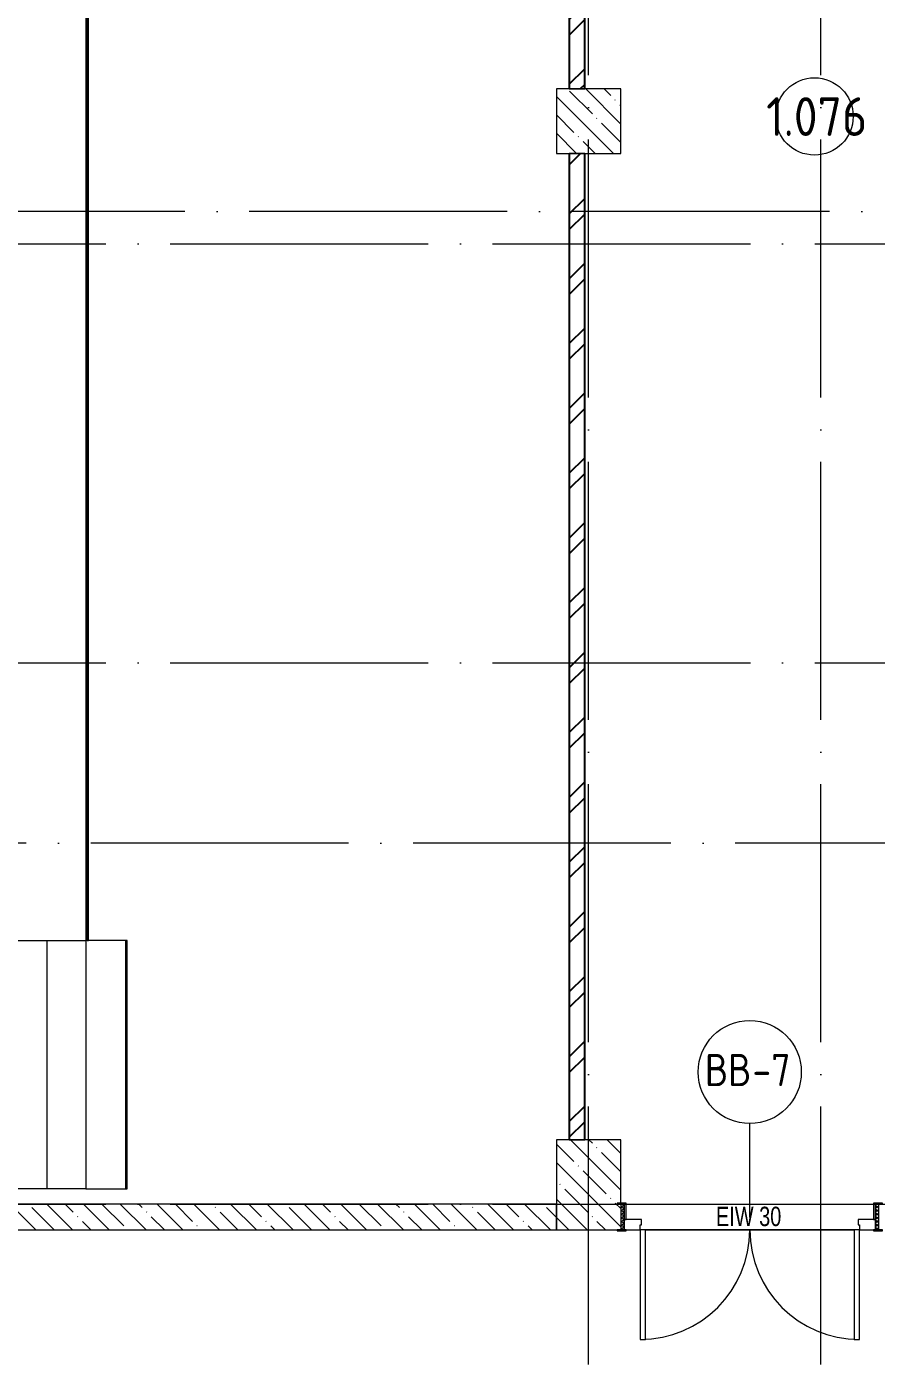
# Model space of a CAD drawing. Header units: millimetres. Extents: x -68946 to 690821, y -552984 to 293768.
# Drawn here: x 138630 to 145218, y 27023 to 37456 of the extents above; entities that cross this region are included whole.
import ezdxf

# ---------------------------------------------------------------- set-up
doc = ezdxf.new("R2010")
doc.units = ezdxf.units.MM
doc.linetypes.add('ADSK_Линия сетки', pattern=[2500, 2000, -250, 0, -250])
for name, color, linetype, lineweight in [('0) блоки', 250, 'Continuous', 25), ('A-AREA-____-IDEN', 250, 'Continuous', 9), ('A-DOOR-____-IDEN', 250, 'Continuous', 9), ('A-DOOR-____-MCUT', 250, 'Continuous', 5), ('A-DOOR-____-OTLN', 250, 'Continuous', 5), ('A-DOOR-FRAM-MCUT', 250, 'Continuous', 5), ('A-DOOR-FRAM-OTLN', 250, 'Continuous', 5), ('A-FLOR-____-OTLN', 250, 'Continuous', 9), ('A-ROOF-____-MCUT', 250, 'Continuous', 9), ('A-ROOF-____-OTLN', 250, 'Continuous', 5), ('A-ROOF-FNSH-MCUT', 250, 'Continuous', 9), ('A-WALL-____-MCUT', 250, 'Continuous', 13), ('A-WALL-____-PATT', 250, 'Continuous', 13), ('I-WALL-____-OTLN', 250, 'Continuous', 9), ('S-COLS-____-MCUT', 250, 'Continuous', 25), ('S-COLS-____-OTLN', 250, 'Continuous', 9), ('S-GRID-____-OTLN', 250, 'Continuous', 9)]:
    doc.layers.add(name, color=color, linetype=linetype, lineweight=lineweight)
doc.styles.add('Arial Narrow', font='ARIALN.TTF', dxfattribs={"width": 0.9, "height": 150})
doc.styles.add('GOST Common_1', font='', dxfattribs={"width": 0.9, "height": 250})
doc.styles.add('ISOCPEUR_1', font='isocpeur.ttf', dxfattribs={"width": 0.9, "height": 250})
doc.styles.get('GOST Common_1').set_extended_font_data('GOST Common')
pattern_1 = [(135, (12287.91, -0.0006), (-142.5612, -142.5612), []), (135, (12430.48, -0.0006), (-142.5612, -142.5612), [252.016, -50.403, 3.353, -47.05])]

# ---------------------------------------------------------------- blocks, each defined once
blk = doc.blocks.new('Дверь_СКБ_2Ст_Внутренняя1 - Н_ВВ-7_2000x2600h_Фрамуга сверху-V35-АР1_Маркировочный план 1 этажа С2и3')
at = {"layer": 'A-DOOR-____-OTLN'}
h = blk.add_hatch(dxfattribs=at)
h.set_pattern_fill('FP_17', color=256, style=0, pattern_type=2)
h.set_pattern_definition([(135, (1301.41, 164.685), (-14.1421, -14.1421), []), (225, (1301.41, 164.685), (14.1421, -14.1421), [])])
h.paths.add_polyline_path([(987, 100), (987, -100), (1012, -100), (1012, 100)])
at = {"layer": 'A-DOOR-FRAM-OTLN'}
h = blk.add_hatch(dxfattribs=at)
h.set_pattern_fill('FP_18', color=256, style=0, pattern_type=2)
h.set_pattern_definition([(45, (-821.384, 164.685), (-14.1421, 14.1421), []), (135, (-821.384, 164.685), (-14.1421, -14.1421), [])])
h.paths.add_polyline_path([(-988, 100), (-988, -100), (-963, -100), (-963, 100)])
at = {"layer": 'A-DOOR-____-MCUT'}
for p, q in [((-838, 950), (-838, 100)), ((-798, 950), (-838, 950)), ((-798, 100), (-798, 950)), ((862, 950), (822, 950)), ((822, 950), (822, 100)), ((862, 100), (862, 950)), ((-838, 100), (-798, 100)), ((822, 100), (862, 100))]:
    blk.add_line(p, q, dxfattribs=at)
at = {"layer": 'A-DOOR-____-OTLN'}
for centre, start, end in [((-838, 100), 0, 90), ((862, 100), 90, 180)]:
    blk.add_arc(centre, 850, start, end, dxfattribs=at)
at = {"layer": 'A-DOOR-FRAM-MCUT'}
for p, q in [((-948, 108), (-1018, 108)), ((-1018, 108), (-1018, 100)), ((-948, 100), (-948, 108)), ((1042, 108), (972, 108)), ((972, 108), (972, 100)), ((1042, 100), (1042, 108)), ((-1018, 100), (-948, 100)), ((-963, 100), (-988, 100)), ((-988, 100), (-988, -100)), ((-838, 100), (-963, 100)), ((-963, 100), (-963, 20)), ((-963, -100), (-963, 100)), ((-948, 100), (-963, 100)), ((-963, 100), (-963, 99)), ((-963, 99), (-948, 99)), ((-963, 20), (-828, 20)), ((-948, 20), (-963, 20)), ((-963, 20), (-963, -100)), ((-948, 99), (-948, 100)), ((-948, -100), (-948, 20)), ((-838, 60), (-838, 100)), ((-828, 60), (-838, 60)), ((-828, 20), (-828, 60)), ((862, 60), (852, 60)), ((852, 60), (852, 20)), ((852, 20), (987, 20)), ((862, 100), (862, 60)), ((987, 100), (862, 100)), ((987, 100), (972, 100)), ((972, 100), (972, 99)), ((972, 100), (1042, 100)), ((972, 99), (987, 99)), ((987, 20), (972, 20)), ((972, 20), (972, -100)), ((987, 20), (987, 100)), ((1012, 100), (987, 100)), ((987, 100), (987, -100)), ((987, 99), (987, 100)), ((987, -100), (987, 20)), ((1012, -100), (1012, 100)), ((-948, -100), (-1018, -100)), ((-1018, -100), (-1018, -108)), ((-988, -100), (-963, -100)), ((-963, -100), (-948, -100)), ((-948, -108), (-948, -100)), ((972, -100), (987, -100)), ((1042, -100), (972, -100)), ((972, -100), (972, -108)), ((987, -100), (1012, -100)), ((1042, -108), (1042, -100)), ((-1018, -108), (-948, -108)), ((972, -108), (1042, -108))]:
    blk.add_line(p, q, dxfattribs=at)
blk = doc.blocks.new('AAR_СКБ_Марка_Помещения_мал - Номер-28977439-АР1_Маркировочный план 1 этажа С2и3')
at = {"layer": 'A-AREA-____-IDEN'}
blk.add_circle((-0.03, 0), 3, dxfattribs=at)
blk = doc.blocks.new('ADSK_Марка_Дверь - Типоразмер_ADSK_Марка-30565456-АР1_Маркировочный план 1 этажа С2и3')
at = {"layer": 'A-DOOR-____-IDEN'}
blk.add_circle((0, 0), 4, dxfattribs=at)

msp = doc.modelspace()

# ---------------------------------------------------------------- hatches: boundary and pattern name
at = {"layer": '0) блоки'}
h = msp.add_hatch(dxfattribs=at)
h.set_pattern_fill('FP_4', color=256, style=0, pattern_type=2)
h.set_pattern_definition([(45, (12287.9, -0.0006), (-251.4472, 251.4472), []), (45, (12287.9, 381), (-251.4472, 251.4472), [])])
h.paths.add_polyline_path([(142957.8919, 28825), (142957.8919, 36475), (142837.8919, 36475), (142837.8919, 28825)])
h.paths.add_polyline_path([(142837.8919, 36975), (142957.8919, 36975), (142957.8919, 44625), (142837.8919, 44625), (142837.8919, 37123.457)])
at = {"layer": 'A-WALL-____-PATT', "lineweight": 15, "true_color": 0x000000}
h = msp.add_hatch(dxfattribs=at)
h.set_pattern_fill('FP_1', color=18, style=0, pattern_type=2)
h.set_pattern_definition(pattern_1)
h.paths.add_polyline_path([(137357.9138, 28125.001), (142737.8919, 28125.001), (142737.8919, 28325), (137237.9138, 28325.001), (137237.9138, 28125.0014)])
at = {"layer": 'S-COLS-____-OTLN', "lineweight": 5, "true_color": 0x000000}
h = msp.add_hatch(dxfattribs=at)
h.set_pattern_fill('FP_1', color=18, style=0, pattern_type=2)
h.set_pattern_definition(pattern_1)
h.paths.add_polyline_path([(142957.8919, 36475), (143237.8919, 36475), (143237.8919, 36975), (142737.8919, 36975), (142737.8919, 36475), (142939.5913, 36475)])
h = msp.add_hatch(dxfattribs=at)
h.set_pattern_fill('FP_1', color=18, style=0, pattern_type=2)
h.set_pattern_definition(pattern_1)
h.paths.add_polyline_path([(143112.8884, 28125), (143237.8915, 28125.001), (143237.8919, 28325), (143207.9138, 28325), (143207.9138, 28333.0004), (143237.8919, 28333.0004), (143237.8919, 28825), (142737.8919, 28825), (142737.8919, 28125.001), (142957.8919, 28125.001)])

# ---------------------------------------------------------------- linework, layer by layer
at = {"layer": '0) блоки'}
for p, q in [((142837.8919, 44625), (142837.8919, 36975)), ((142957.8919, 36975), (142957.8919, 44625)), ((142837.8919, 36475), (142837.8919, 28825)), ((142957.8919, 28825), (142957.8919, 36475))]:
    msp.add_line(p, q, dxfattribs=at)
at = {"layer": 'A-DOOR-____-IDEN', "color": 18, "true_color": 0x000000}
msp.add_line((144237.9138, 28225.0004), (144237.9138, 28949.9994), dxfattribs=at)
at = {"layer": 'A-FLOR-____-OTLN', "color": 18, "lineweight": 5, "true_color": 0x000000}
for p, q in [((143427.9138, 28125.0004), (145047.9138, 28125.0004)), ((145047.9138, 28125), (143427.9138, 28125))]:
    msp.add_line(p, q, dxfattribs=at)
at = {"layer": 'A-ROOF-____-MCUT', "color": 18, "lineweight": 13, "true_color": 0x000000}
for p, q in [((139098.9144, 30370.001), (139098.9144, 43080)), ((139107.9144, 30370.001), (139107.9144, 43080)), ((139098.9144, 30370.001), (139107.9144, 30370.001)), ((139407.9138, 30370.001), (139398.9138, 30370.001)), ((139398.9138, 28443.032), (139398.9138, 30370.001)), ((139407.9138, 28443.032), (139407.9138, 30370.001)), ((139398.9138, 28443.032), (139407.9138, 28443.032))]:
    msp.add_line(p, q, dxfattribs=at)
at = {"layer": 'A-ROOF-____-OTLN', "color": 18, "true_color": 0x000000}
for p, q in [((138187.9144, 30370.001), (139087.9138, 30370.001)), ((138787.9138, 28443.032), (138787.9138, 30370.001)), ((139087.9138, 28443.032), (137247.9138, 28443.032))]:
    msp.add_line(p, q, dxfattribs=at)
at = {"layer": 'A-ROOF-FNSH-MCUT', "color": 18, "lineweight": 5, "true_color": 0x000000}
for p, q in [((139087.9144, 43080), (139087.9144, 30370.001)), ((139398.9138, 30370.001), (139087.9138, 30370.001)), ((139087.9138, 30370.001), (139087.9138, 28443.032)), ((139087.9138, 28443.032), (139398.9138, 28443.032))]:
    msp.add_line(p, q, dxfattribs=at)
at = {"layer": 'A-WALL-____-MCUT', "color": 18, "lineweight": 15, "true_color": 0x000000}
for p, q in [((142837.8919, 36975), (142957.8919, 36975)), ((142957.8919, 36475), (142837.8919, 36475)), ((142837.8919, 28825), (142957.8919, 28825)), ((142737.8919, 28325.001), (137237.9138, 28325.001)), ((142737.8919, 28125.001), (142737.8919, 28325.001)), ((137237.9138, 28125.001), (142737.8919, 28125.001))]:
    msp.add_line(p, q, dxfattribs=at)
at = {"layer": 'I-WALL-____-OTLN', "color": 18, "lineweight": 15, "true_color": 0x000000}
msp.add_line((143277.9138, 28325.0004), (145197.9138, 28325.0004), dxfattribs=at)
at = {"layer": 'S-COLS-____-MCUT', "color": 18, "lineweight": 5, "true_color": 0x000000}
for p, q in [((142837.8919, 36975), (142737.8919, 36975)), ((142737.8919, 36975), (142737.8919, 36475)), ((143237.8919, 36975), (142957.8919, 36975)), ((143237.8919, 36475), (143237.8919, 36975)), ((142737.8919, 36475), (142837.8919, 36475)), ((142957.8919, 36475), (143237.8919, 36475)), ((142837.8919, 28825), (142737.8919, 28825)), ((142737.8919, 28825), (142737.8919, 28325.001)), ((143237.8919, 28825), (142957.8919, 28825)), ((143237.8919, 28333.0004), (143237.8919, 28825)), ((142737.8919, 28125), (143207.9138, 28125))]:
    msp.add_line(p, q, dxfattribs=at)
at = {"layer": 'S-COLS-____-OTLN', "color": 18, "lineweight": 5, "true_color": 0x000000}
for p, q in [((142957.8919, 36975), (142837.8919, 36975)), ((142837.8919, 36475), (142957.8919, 36475)), ((142957.8919, 28825), (142837.8919, 28825)), ((142737.8919, 28325.001), (142737.8919, 28125))]:
    msp.add_line(p, q, dxfattribs=at)
at = {"layer": 'S-GRID-____-OTLN', "color": 18, "linetype": 'ADSK_Линия сетки', "true_color": 0x000000}
for p, q in [((142987.9138, -2919.5356), (142987.9138, 61063.6538)), ((144787.9138, -2919.5356), (144787.9138, 61063.6538)), ((167356.8279, 36025), (111607.9138, 36025)), ((77240.3519, 35775), (168626.8279, 35775)), ((77240.3519, 32525), (168626.8279, 32525)), ((168626.8279, 31125), (111607.9138, 31125)), ((77240.3519, 28325), (168626.8279, 28325))]:
    msp.add_line(p, q, dxfattribs=at)

# ---------------------------------------------------------------- block references
at = {"layer": 'A-AREA-____-IDEN', "color": 18, "true_color": 0x000000, "xscale": 99.99999999999993, "yscale": 99.99999999999993, "zscale": 99.99999999999993}
msp.add_blockref('AAR_СКБ_Марка_Помещения_мал - Номер-28977439-АР1_Маркировочный план 1 этажа С2и3', (144743.0338, 36761.919), dxfattribs=at)
at = {"layer": 'A-DOOR-____-IDEN', "color": 18, "true_color": 0x000000, "xscale": 99.99999999999993, "yscale": 99.99999999999993, "zscale": 99.99999999999993}
msp.add_blockref('ADSK_Марка_Дверь - Типоразмер_ADSK_Марка-30565456-АР1_Маркировочный план 1 этажа С2и3', (144237.9138, 29349.9994), dxfattribs=at)
at = {"layer": 'A-DOOR-____-OTLN', "color": 18, "true_color": 0x000000, "rotation": 180}
msp.add_blockref('Дверь_СКБ_2Ст_Внутренняя1 - Н_ВВ-7_2000x2600h_Фрамуга сверху-V35-АР1_Маркировочный план 1 этажа С2и3', (144250.4138, 28225.0004), dxfattribs=at)

# ---------------------------------------------------------------- texts
at = {"layer": 'A-AREA-____-IDEN', "color": 18, "true_color": 0x000000, "insert": (144364.6946, 36910.5788), "char_height": 300, "width": 609.2825, "attachment_point": 1, "style": 'ISOCPEUR_1'}
msp.add_mtext('1.076', dxfattribs=at)
at = {"layer": 'A-DOOR-____-IDEN', "color": 18, "true_color": 0x000000, "attachment_point": 1}
for s, insert, char_height, width, style in [('ВВ', (143889.1564, 29490.45), 250, 447.341625, 'GOST Common_1'), ('-7', (144258.2502, 29490.45), 250, 389.620125, 'GOST Common_1'), ('EIW 30', (143975.5564, 28305.1489), 150, 627.721312, 'Arial Narrow')]:
    msp.add_mtext(s, dxfattribs=dict(at, insert=insert, char_height=char_height, width=width, style=style))

doc.saveas('drawing.dxf')
